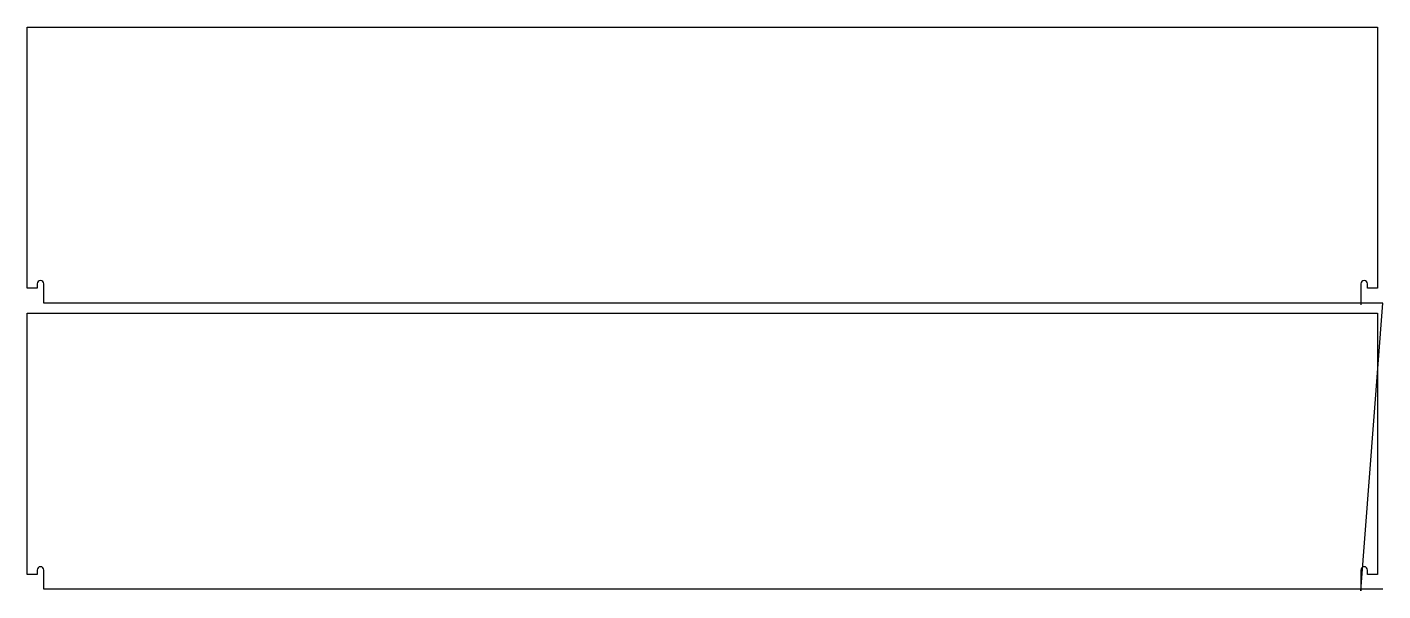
# Model space of a CAD drawing. Header units: metres. Extents: x 8 to 4449, y 3 to 1849.
import ezdxf

# ---------------------------------------------------------------- set-up
doc = ezdxf.new("R2010")
doc.units = ezdxf.units.M

msp = doc.modelspace()

# ---------------------------------------------------------------- linework, layer by layer
at = {"layer": 'TOOL_0'}
for p, q in [((8, 994.068), (8, 1849.068)), ((8, 1849.068), (4431, 1849.068)), ((4431, 1849.068), (4431, 994.068)), ((41, 994.068), (8, 994.068)), ((41, 1008.068), (41, 994.068)), ((63, 945.068), (63, 1008.068)), ((4376, 1008.068), (4376, 945.068)), ((4398, 994.068), (4398, 1008.068)), ((4431, 994.068), (4398, 994.068)), ((4376, 945.068), (63, 945.068)), ((4376, 2.89), (4448.018, 945.068)), ((4448.018, 945.068), (4376, 945.068)), ((4376, 945.068), (4376, 939.875)), ((8, 57.001), (8, 912.001)), ((8, 912.001), (4431, 912.001)), ((4431, 912.001), (4431, 57.001)), ((41, 57.001), (8, 57.001)), ((41, 71.001), (41, 57.001)), ((63, 8.001), (63, 71.001)), ((4376, 71.001), (4376, 8.001)), ((4398, 57.001), (4398, 71.001)), ((4431, 57.001), (4398, 57.001)), ((4376, 8.001), (63, 8.001)), ((4448.517, 8.001), (4376, 8.001)), ((4376, 8.001), (4376, 2.89))]:
    msp.add_line(p, q, dxfattribs=at)
for centre in [(52, 1008.068), (4387, 1008.068), (52, 71.001), (4387, 71.001)]:
    msp.add_arc(centre, 11, 0, 180, dxfattribs=at)

doc.saveas('drawing.dxf')
